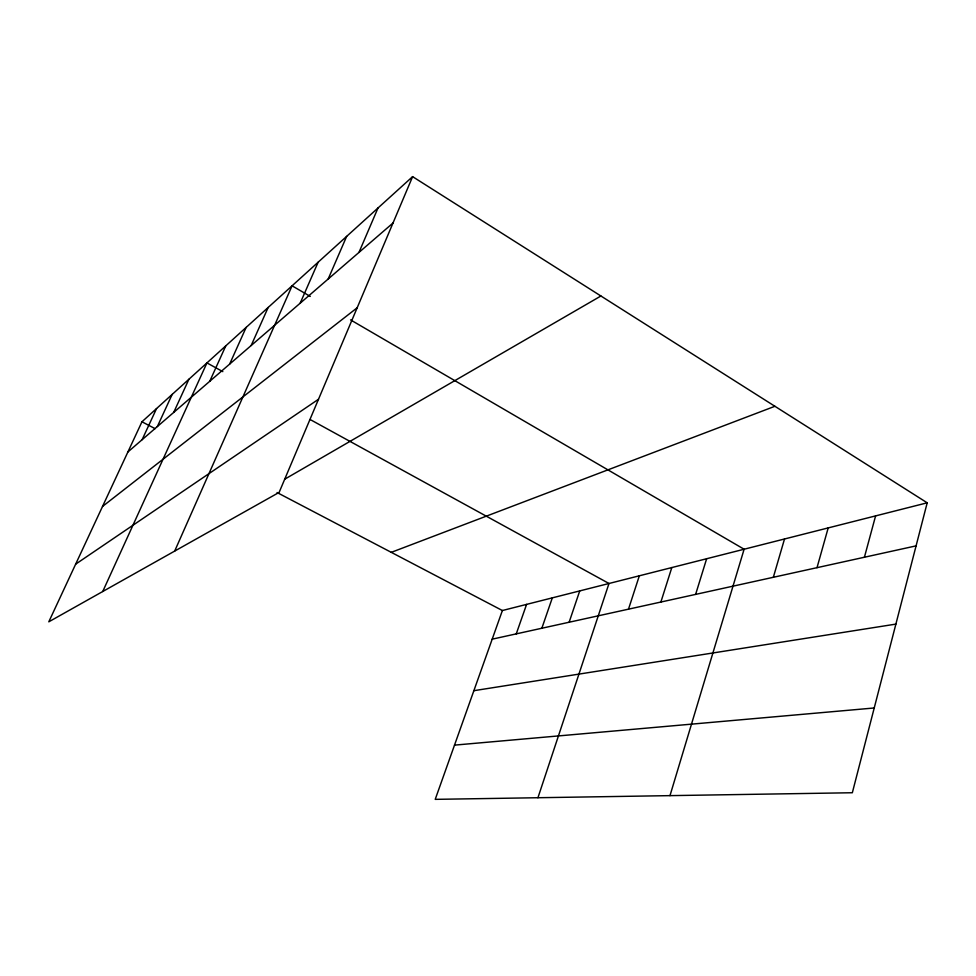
<?xml version="1.0" encoding="UTF-8"?>
<svg xmlns="http://www.w3.org/2000/svg" width="976" height="976" viewBox="0 0 976 976"><rect width="100%" height="100%" fill="white"/><g stroke="black" fill="none" stroke-linecap="round" stroke-linejoin="round"><path stroke-width="1.46" d="M927.2 502.811L852.341 792.744L435.223 799.356L502.384 610.525L927.2 502.811L412.604 176.644L141.959 421.778L48.8 621.822L279.136 492.392L412.604 176.644M864.419 557.235L875.594 515.889M817.01 567.678L828.197 527.906M773.346 577.28L784.509 538.984M669.987 795.635L744.115 549.232L350.579 319.896M695.62 594.396L706.648 558.723M660.874 602.046L671.817 567.556M628.495 609.17L639.341 575.791M537.935 797.734L608.987 583.489L310.185 419.546M569.13 622.237L579.732 590.907M541.851 628.239L552.318 597.861M516.255 633.875L526.589 604.388M358.961 252.43L378.005 207.973M328.168 279.026L346.663 236.363M300.169 303.207L318.139 262.202M174.68 551.086L292.08 285.809L310.283 296.423M251.174 345.516L268.156 307.464M229.628 364.133L246.135 327.411M209.73 381.311L225.798 345.833M102.736 591.505L206.949 362.913L222.821 371.624M173.704 412.433L188.917 379.237M157.343 426.561L172.166 394.414M142.106 439.712L156.55 408.566M127.88 451.998L392.999 223.028M102.517 506.459L357.179 307.769M75.64 564.177L318.505 399.257M284.65 479.24L600.911 295.996M391.291 552.343L774.907 406.284M492.197 639.17L916.086 545.865M473.872 690.691L895.883 624.103M454.511 745.127L874.228 707.978M141.959 421.778L155.086 428.647M277.074 492.538L502.384 610.525"/></g></svg>
